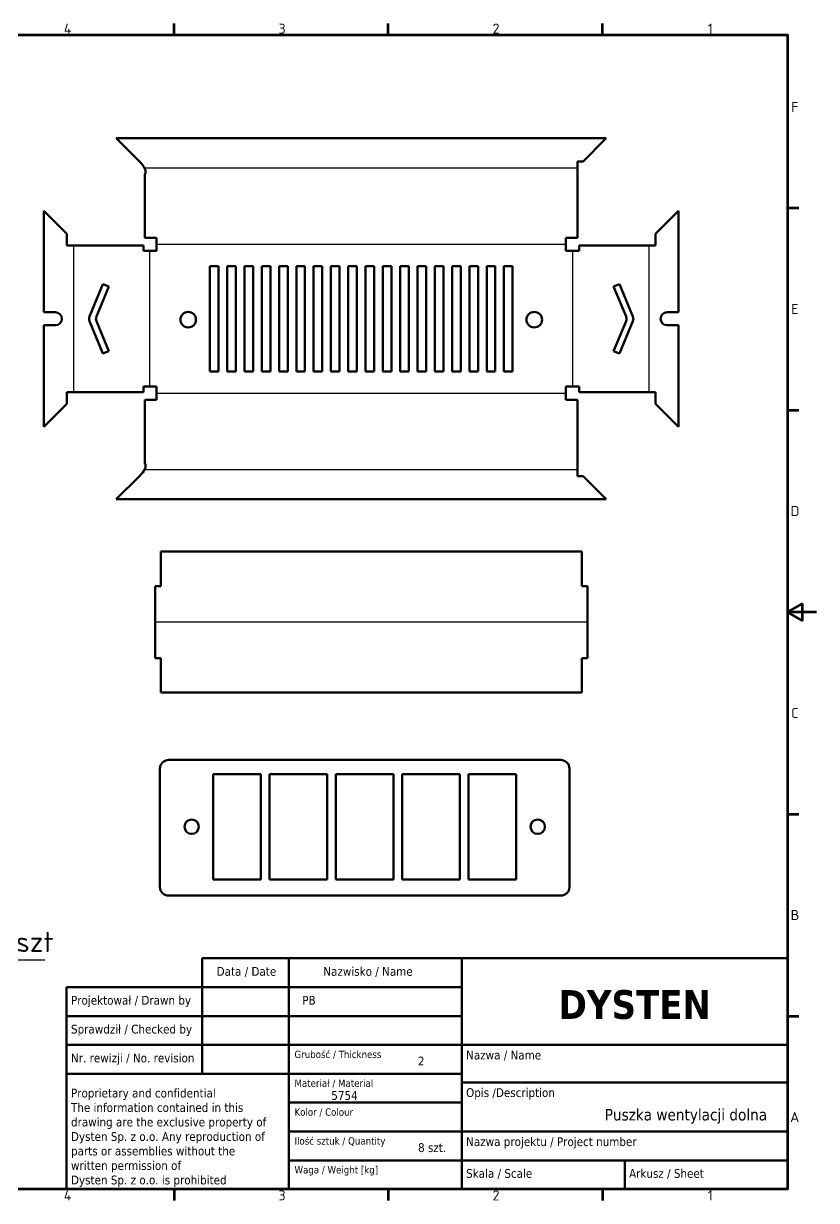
# Model space of a CAD drawing. Header units: millimetres. Extents: x 0 to 594, y 0 to 420.
# Drawn here: x 319 to 594, y 6.1 to 413.9 of the extents above; entities that cross this region are included whole.
import ezdxf
from ezdxf.enums import TextEntityAlignment as Align

# ---------------------------------------------------------------- set-up
doc = ezdxf.new("R2010")
doc.units = ezdxf.units.MM
for name, color, linetype, lineweight in [('Linia środkowa zgięcia (ISO)', 7, 'Continuous', 25), ('Obramowanie (ISO)', 7, 'Continuous', 70), ('Symbol (ISO)', 7, 'Continuous', 25), ('Tytuł (ANSI)', 7, 'Continuous', 50), ('Widoczne (ISO)', 7, 'Continuous', 50)]:
    doc.layers.add(name, color=color, linetype=linetype, lineweight=lineweight)
doc.styles.add('Styl tekstu53', font='tahoma.ttf')
doc.styles.add('Tekst notatki (ANSI)', font='tahoma.ttf')
doc.styles.add('Tekst notatki (DIN)', font='isocpeur.ttf')
doc.dimstyles.new('Domyślne - Metoda 2a (DIN)$7', dxfattribs={"dimtxt": 3.5, "dimasz": 2.5, "dimexe": 3.175, "dimexo": 0.8, "dimgap": 0.8, "dimtad": 1, "dimtih": 1, "dimtoh": 1, "dimrnd": 1e-08, "dimtxsty": 'Tekst notatki (DIN)', "dimcen": 0.09, "dimdle": 10, "dimclrd": 256, "dimclre": 256, "dimclrt": 256, "dimazin": 2, "dimtfac": 1, "dimtmove": 0, "dimatfit": 3, "dimfxl": 1, "dimtolj": 1, "dimlwd": -1, "dimlwe": -1, "dimarcsym": 0})

# ---------------------------------------------------------------- blocks, each defined once
blk = doc.blocks.new('Ramki Default Border')
at = {"layer": 'Obramowanie (ISO)'}
for p, q in [((371.25, 410), (371.25, 413.9)), ((445.5, 410), (445.5, 413.9)), ((519.75, 410), (519.75, 413.9)), ((584, 350), (587.9, 350)), ((584, 280), (587.9, 280)), ((584, 140), (587.9, 140)), ((584, 70), (587.9, 70)), ((371.25, 10), (371.25, 6.1)), ((445.5, 10), (445.5, 6.1)), ((519.75, 10), (519.75, 6.1))]:
    blk.add_line(p, q, dxfattribs=at)
at = {"layer": 'Obramowanie (ISO)', "flags": 128}
for points in [[(10, 10), (10, 410), (584, 410), (584, 10), (10, 10)], [(594, 210), (584, 210), (589, 212.89), (589, 207.11), (584, 210)]]:
    blk.add_lwpolyline(points, dxfattribs=at)
at = {"layer": 'Obramowanie (ISO)', "char_height": 3.5, "attachment_point": 7, "style": 'Tekst notatki (DIN)'}
for s, insert in [('4', (333.03, 410.4)), ('3', (407.45, 410.4)), ('2', (481.7, 410.4)), ('1', (556.3, 410.4)), ('F', (585.23, 383.25)), ('E', (585.23, 313.25)), ('D', (585.05, 243.25)), ('C', (585.23, 173.25)), ('B', (585.05, 103.25)), ('A', (584.88, 33.25)), ('4', (333.03, 6.1)), ('3', (407.45, 6.1)), ('2', (481.7, 6.1)), ('1', (556.3, 6.1))]:
    blk.add_mtext(s, dxfattribs=dict(at, insert=insert))
blk = doc.blocks.new('Tabelki rysunkowe Marian')
at = {"layer": 'Tytuł (ANSI)'}
for p, q in [((529, 115), (326, 115)), ((326, 115), (326, 109)), ((356, 115), (356, 35)), ((416, 115), (416, 35)), ((529, 115), (529, 35)), ((326, 109), (326, 75)), ((279, 105), (356, 105)), ((279, 35), (279, 105)), ((356, 105), (416, 105)), ((356, 95), (279, 95)), ((356, 95), (416, 95)), ((356, 85), (279, 85)), ((356, 85), (416, 85)), ((416, 85), (529, 85)), ((356, 75), (279, 75)), ((356, 75), (416, 75)), ((416, 72), (529, 72)), ((356, 65), (416, 65)), ((356, 55), (416, 55)), ((416, 55), (529, 55)), ((356, 45), (416, 45)), ((416, 45), (529, 45)), ((472.5, 45), (472.5, 35)), ((529, 35), (279, 35))]:
    blk.add_line(p, q, dxfattribs=at)
at = {"layer": 'Tytuł (ANSI)', "style": 'Tekst notatki (ANSI)'}
for s, insert, char_height, attachment_point in [('Data / Date', (331, 112), 3.048, 1), ('Nazwisko / Name', (368, 112), 3.048, 1), ('Projektował / Drawn by', (280.5, 102), 3.048, 1), ('\\fTahoma|b1|i0;\\H10.0000;DYSTEN', (476, 104), 10, 2), ('Sprawdził / Checked by', (280.5, 92), 3.048, 1), ('Nr. rewizji / No. revision', (280.5, 82), 3.048, 1), ('\\fTahoma|b0|i0;\\H2.5400;Grubość / Thickness', (358, 83), 2.54, 1), ('Nazwa / Name', (417.5, 83), 3.048, 1), ('\\fTahoma|b0|i0;\\H2.5400;Materiał / Material', (358, 73), 2.54, 1), ('Opis /Description ', (417.5, 70), 3.048, 1), ('\\fTahoma|b0|i0;\\H2.5400;Kolor / Colour', (358, 63), 2.54, 1), ('\\fTahoma|b0|i0;\\H2.5400;Ilość sztuk / Quantity', (358, 53), 2.54, 1), ('Nazwa projektu / Project number', (417.5, 53), 3.048, 1), ('\\fTahoma|b0|i0;\\H2.5400;Waga / Weight [kg]', (358, 43), 2.54, 1), ('Skala / Scale', (417.5, 42), 3.048, 1), ('Arkusz / Sheet', (474, 42), 3.048, 1)]:
    blk.add_mtext(s, dxfattribs=dict(at, insert=insert, char_height=char_height, attachment_point=attachment_point))
at = {"layer": 'Tytuł (ANSI)', "insert": (280.5, 69.84), "char_height": 3.048, "attachment_point": 1, "line_spacing_factor": 0.987884, "style": 'Tekst notatki (ANSI)'}
blk.add_mtext('Proprietary and confidential\\PThe information contained in this\\Pdrawing are the exclusive property of\\PDysten Sp. z o.o. Any reproduction of\\Pparts or assemblies without the\\Pwritten permission of\\PDysten Sp. z o.o. is prohibited', dxfattribs=at)
at = {"layer": 'Tytuł (ANSI)', "style": 'Tekst notatki (ANSI)'}
for tag, p in [('Data', (332, 102)), ('kiedy_sprawdził', (332, 92)), ('Kto_zatwierdził', (361, 92)), ('Nr_części', (465.47, 80.14)), ('RAL', (395.29, 61)), ('Nr_projektu', (499.73, 51)), ('Waga', (401, 41))]:
    blk.add_attdef(tag, text='', height=3.05, dxfattribs=at).set_placement(p, align=Align.TOP_LEFT)
at = {"layer": 'Tytuł (ANSI)'}
for tag, p, height, style in [('Projektował_001', (360.69, 98.95), 3.05, 'Tekst notatki (ANSI)'), ('Grubość_materiału_001', (400.78, 77.89), 3.05, 'Tekst notatki (ANSI)'), ('Materiał_001', (370.75, 65.95), 3.05, 'Tekst notatki (ANSI)'), ('Nazwa_części_001', (465.59, 58.82), 4, 'Styl tekstu53'), ('Ilość_sztuk_001', (400.85, 47.88), 3.05, 'Tekst notatki (ANSI)')]:
    blk.add_attdef(tag, p, '', height=height, dxfattribs=dict(at, style=style))

msp = doc.modelspace()

# ---------------------------------------------------------------- linework, layer by layer
at = {"layer": 'Linia środkowa zgięcia (ISO)'}
for p, q in [((361.007, 363.889), (511.143, 363.889)), ((336.357, 337.004), (336.357, 286.204)), ((362.881, 288.104), (362.881, 335.104)), ((507.143, 337.366), (365.143, 337.366)), ((509.405, 335.104), (509.405, 288.104)), ((535.929, 286.204), (535.929, 337.004)), ((365.143, 285.842), (507.143, 285.842)), ((511.143, 259.318), (361.007, 259.318)), ((514.654, 206.539), (364.654, 206.539))]:
    msp.add_line(p, q, dxfattribs=at)
at = {"layer": 'Widoczne (ISO)'}
for p, q in [((521.072, 374.151), (351.214, 374.151)), ((359.214, 366.151), (351.214, 374.151)), ((513.072, 366.151), (521.072, 374.151)), ((511.143, 366.151), (513.072, 366.151)), ((511.143, 339.627), (511.143, 366.151)), ((361.143, 361.627), (361.143, 339.627)), ((326.095, 313.854), (326.095, 349.033)), ((334.095, 341.033), (326.095, 349.033)), ((538.191, 341.033), (546.191, 349.033)), ((546.191, 313.854), (546.191, 349.033)), ((334.095, 337.004), (334.095, 341.033)), ((365.143, 339.627), (361.143, 339.627)), ((365.143, 335.104), (365.143, 339.627)), ((511.143, 339.627), (507.143, 339.627)), ((507.143, 339.627), (507.143, 335.104)), ((538.191, 341.033), (538.191, 337.004)), ((360.619, 337.004), (334.095, 337.004)), ((360.619, 337.004), (360.619, 335.104)), ((360.619, 335.104), (365.143, 335.104)), ((507.143, 335.104), (511.667, 335.104)), ((538.191, 337.004), (511.667, 337.004)), ((511.667, 335.104), (511.667, 337.004)), ((383.643, 293.354), (383.643, 329.854)), ((383.643, 329.854), (386.643, 329.854)), ((386.643, 329.854), (386.643, 293.354)), ((389.643, 293.354), (389.643, 329.854)), ((389.643, 329.854), (392.643, 329.854)), ((392.643, 329.854), (392.643, 293.354)), ((395.643, 293.354), (395.643, 329.854)), ((395.643, 329.854), (398.643, 329.854)), ((398.643, 329.854), (398.643, 293.354)), ((401.643, 293.354), (401.643, 329.854)), ((401.643, 329.854), (404.643, 329.854)), ((404.643, 329.854), (404.643, 293.354)), ((407.643, 293.354), (407.643, 329.854)), ((407.643, 329.854), (410.643, 329.854)), ((410.643, 329.854), (410.643, 293.354)), ((413.643, 293.354), (413.643, 329.854)), ((413.643, 329.854), (416.643, 329.854)), ((416.643, 329.854), (416.643, 293.354)), ((419.643, 293.354), (419.643, 329.854)), ((419.643, 329.854), (422.643, 329.854)), ((422.643, 329.854), (422.643, 293.354)), ((425.643, 293.354), (425.643, 329.854)), ((425.643, 329.854), (428.643, 329.854)), ((428.643, 329.854), (428.643, 293.354)), ((431.643, 293.354), (431.643, 329.854)), ((431.643, 329.854), (434.643, 329.854)), ((434.643, 329.854), (434.643, 293.354)), ((437.643, 293.354), (437.643, 329.854)), ((437.643, 329.854), (440.643, 329.854)), ((440.643, 329.854), (440.643, 293.354)), ((443.643, 293.354), (443.643, 329.854)), ((443.643, 329.854), (446.643, 329.854)), ((446.643, 329.854), (446.643, 293.354)), ((449.643, 293.354), (449.643, 329.854)), ((449.643, 329.854), (452.643, 329.854)), ((452.643, 329.854), (452.643, 293.354)), ((455.643, 293.354), (455.643, 329.854)), ((455.643, 329.854), (458.643, 329.854)), ((458.643, 329.854), (458.643, 293.354)), ((461.643, 293.354), (461.643, 329.854)), ((461.643, 329.854), (464.643, 329.854)), ((464.643, 329.854), (464.643, 293.354)), ((467.643, 293.354), (467.643, 329.854)), ((467.643, 329.854), (470.643, 329.854)), ((470.643, 329.854), (470.643, 293.354)), ((473.643, 293.354), (473.643, 329.854)), ((473.643, 329.854), (476.643, 329.854)), ((476.643, 329.854), (476.643, 293.354)), ((479.643, 293.354), (479.643, 329.854)), ((479.643, 329.854), (482.643, 329.854)), ((482.643, 329.854), (482.643, 293.354)), ((485.643, 293.354), (485.643, 329.854)), ((485.643, 329.854), (488.643, 329.854)), ((488.643, 329.854), (488.643, 293.354)), ((341.936, 312.369), (346.594, 323.614)), ((348.627, 322.772), (344.317, 312.369)), ((346.594, 323.614), (348.627, 322.772)), ((523.66, 322.772), (525.692, 323.614)), ((527.969, 312.369), (523.66, 322.772)), ((525.692, 323.614), (530.35, 312.369)), ((326.095, 313.854), (330.095, 313.854)), ((346.594, 299.593), (341.936, 310.838)), ((344.317, 310.838), (348.627, 300.435)), ((523.66, 300.435), (527.969, 310.838)), ((530.35, 310.838), (525.692, 299.593)), ((542.191, 313.854), (546.191, 313.854)), ((330.095, 309.354), (326.095, 309.354)), ((326.095, 274.174), (326.095, 309.354)), ((546.191, 309.354), (542.191, 309.354)), ((546.191, 274.174), (546.191, 309.354)), ((348.627, 300.435), (346.594, 299.593)), ((525.692, 299.593), (523.66, 300.435)), ((386.643, 293.354), (383.643, 293.354)), ((392.643, 293.354), (389.643, 293.354)), ((398.643, 293.354), (395.643, 293.354)), ((404.643, 293.354), (401.643, 293.354)), ((410.643, 293.354), (407.643, 293.354)), ((416.643, 293.354), (413.643, 293.354)), ((422.643, 293.354), (419.643, 293.354)), ((428.643, 293.354), (425.643, 293.354)), ((434.643, 293.354), (431.643, 293.354)), ((440.643, 293.354), (437.643, 293.354)), ((446.643, 293.354), (443.643, 293.354)), ((452.643, 293.354), (449.643, 293.354)), ((458.643, 293.354), (455.643, 293.354)), ((464.643, 293.354), (461.643, 293.354)), ((470.643, 293.354), (467.643, 293.354)), ((476.643, 293.354), (473.643, 293.354)), ((482.643, 293.354), (479.643, 293.354)), ((488.643, 293.354), (485.643, 293.354)), ((334.095, 286.204), (334.095, 282.174)), ((360.619, 286.204), (334.095, 286.204)), ((365.143, 288.104), (360.619, 288.104)), ((360.619, 288.104), (360.619, 286.204)), ((365.143, 283.58), (365.143, 288.104)), ((511.667, 288.104), (507.143, 288.104)), ((507.143, 288.104), (507.143, 283.58)), ((511.667, 286.204), (511.667, 288.104)), ((511.667, 286.204), (538.191, 286.204)), ((538.191, 286.204), (538.191, 282.174)), ((326.095, 274.174), (334.095, 282.174)), ((361.143, 283.58), (365.143, 283.58)), ((361.143, 261.58), (361.143, 283.58)), ((507.143, 283.58), (511.143, 283.58)), ((511.143, 283.58), (511.143, 257.056)), ((546.191, 274.174), (538.191, 282.174)), ((351.214, 249.056), (359.214, 257.056)), ((511.143, 257.056), (513.072, 257.056)), ((521.072, 249.056), (513.072, 257.056)), ((521.072, 249.056), (351.214, 249.056)), ((366.654, 231.013), (366.654, 219.013)), ((366.654, 231.013), (512.654, 231.013)), ((512.654, 219.013), (512.654, 231.013)), ((366.654, 219.013), (364.654, 219.013)), ((364.654, 219.013), (364.654, 194.065)), ((514.654, 219.013), (512.654, 219.013)), ((514.654, 219.013), (514.654, 194.065)), ((364.654, 194.065), (366.654, 194.065)), ((366.654, 194.065), (366.654, 182.065)), ((512.654, 194.065), (514.654, 194.065)), ((512.654, 182.065), (512.654, 194.065)), ((366.654, 182.065), (512.654, 182.065)), ((366.353, 114.724), (366.353, 155.724)), ((369.353, 158.724), (505.353, 158.724)), ((508.353, 155.724), (508.353, 114.724)), ((384.853, 153.847), (401.353, 153.847)), ((384.853, 117.347), (384.853, 153.847)), ((401.353, 153.847), (401.353, 117.347)), ((404.353, 153.847), (424.353, 153.847)), ((404.353, 117.347), (404.353, 153.847)), ((424.353, 153.847), (424.353, 117.347)), ((427.353, 117.347), (427.353, 153.847)), ((427.353, 153.847), (447.353, 153.847)), ((447.353, 153.847), (447.353, 117.347)), ((450.353, 117.347), (450.353, 153.847)), ((450.353, 153.847), (470.353, 153.847)), ((470.353, 153.847), (470.353, 117.347)), ((473.353, 117.347), (473.353, 153.847)), ((473.353, 153.847), (489.853, 153.847)), ((489.853, 153.847), (489.853, 117.347)), ((401.353, 117.347), (384.853, 117.347)), ((424.353, 117.347), (404.353, 117.347)), ((447.353, 117.347), (427.353, 117.347)), ((470.353, 117.347), (450.353, 117.347)), ((489.853, 117.347), (473.353, 117.347)), ((505.353, 111.724), (369.353, 111.724))]:
    msp.add_line(p, q, dxfattribs=at)
for centre, radius in [((376.143, 311.299), 2.7), ((496.143, 311.299), 2.7), ((377.353, 135.597), 2.5), ((497.353, 135.597), 2.5)]:
    msp.add_circle(centre, radius, dxfattribs=at)
for centre, radius, start, end in [((330.095, 311.604), 2.25, 270, 90), ((343.784, 311.604), 2, 157.5, 202.5), ((346.165, 311.604), 2, 157.5, 202.5), ((526.121, 311.604), 2, 337.5, 22.5), ((528.502, 311.604), 2, 337.5, 22.5), ((542.191, 311.604), 2.25, 90, 270), ((369.353, 155.724), 3, 90, 180), ((505.353, 155.724), 3, 0, 90), ((369.353, 114.724), 3, 180, 270), ((505.353, 114.724), 3, 270, 0)]:
    msp.add_arc(centre, radius, start, end, dxfattribs=at)
for points in [[(359.214, 366.151), (359.973, 365.336), (360.757, 364.517), (361.143, 363.602)], [(361.143, 361.627), (361.435, 362.265), (361.414, 362.96), (361.143, 363.602)], [(361.143, 259.605), (361.414, 260.247), (361.435, 260.942), (361.143, 261.58)], [(359.357, 257.21), (359.31, 257.159), (359.262, 257.107), (359.214, 257.056)], [(361.143, 259.605), (360.782, 258.748), (360.068, 257.975), (359.357, 257.21)]]:
    msp.add_open_spline(points, degree=3, dxfattribs=at)

# ---------------------------------------------------------------- block references
msp.add_blockref('Ramki Default Border', (0, 0))
msp.add_blockref('Tabelki rysunkowe Marian', (55, -25)).add_auto_attribs({'Nazwa_części_001': 'Puszka wentylacji dolna', 'Ilość_sztuk_001': '8 szt.', 'Grubość_materiału_001': '2', 'Materiał_001': '5754', 'Projektował_001': 'PB'})

# ---------------------------------------------------------------- texts
at = {"layer": 'Symbol (ISO)', "insert": (182.25, 90.087), "char_height": 7, "width": 145.53896, "attachment_point": 7, "style": 'Tekst notatki (DIN)'}
msp.add_mtext('\\fISOCPEUR|b0|i0;\\H7.0000;PEM M4 od wewnatrz puszki 2szt', dxfattribs=at)

# ---------------------------------------------------------------- leaders
at = {"layer": 'Symbol (ISO)', "annotation_type": 0, "has_hookline": 1, "hookline_direction": 0, "text_width": 144.2}
msp.add_leader([(134.719, 155.903), (170.26, 87.546), (182.25, 89.504)], dimstyle='Domyślne - Metoda 2a (DIN)$7', override={"dimgap": 0, "dimtad": 1}, dxfattribs=at)

doc.saveas('drawing.dxf')
